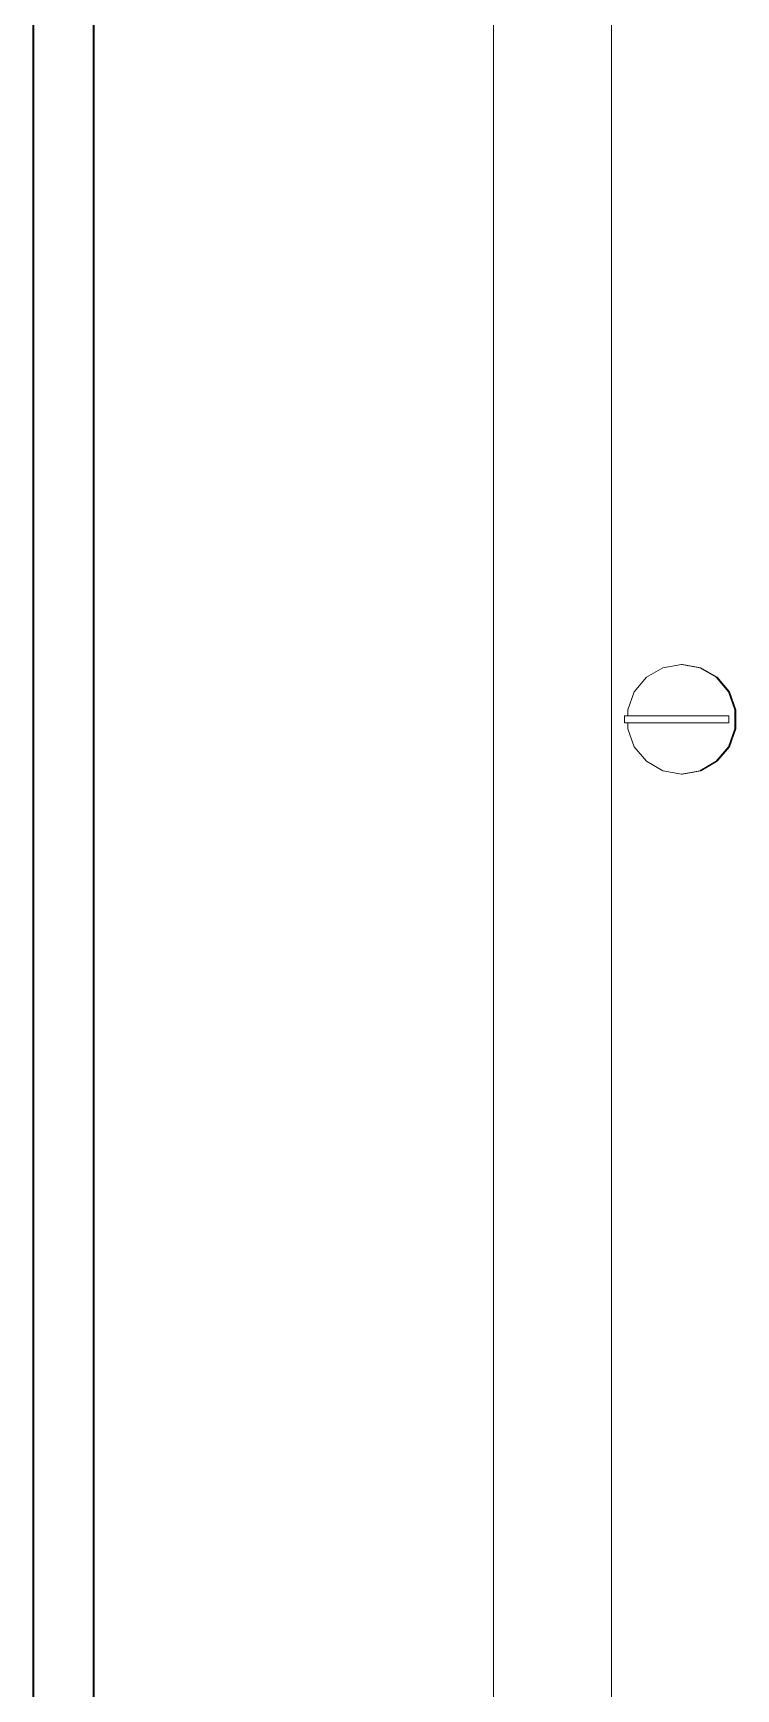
# Model space of a CAD drawing. Header units: millimetres. Extents: x -46169 to 237885, y -84465 to 18123.
# Drawn here: x 173618 to 173913, y -83639 to -82945 of the extents above; entities that cross this region are included whole.
import ezdxf

# ---------------------------------------------------------------- set-up
doc = ezdxf.new("R2010")
doc.units = ezdxf.units.MM
doc.header["$MEASUREMENT"] = 0
doc.linetypes.add('Wipeout_Contour', pattern=[1000, 0, -1000])
doc.layers.add('New_A-35-M_FFE_Sanitary', color=7, linetype='Continuous')
doc.layers.add('New_A-35-M_FFE_Sanitary_Pen_No__44', color=7, linetype='Continuous', lineweight=35, true_color=0x444444)
doc.layers.add('New_A-35-M_FFE_Sanitary_Pen_No__64', color=7, linetype='Continuous', lineweight=20, true_color=0x606060)

# ---------------------------------------------------------------- blocks, each defined once
blk = doc.blocks.new('Section Elem_195_3', base_point=(129666.67, -84332.61))
at = {"layer": 'New_A-35-M_FFE_Sanitary_Pen_No__44', "linetype": 'Continuous'}
blk.add_line((173618.33, -82132.61), (173618.33, -84302.61), dxfattribs=at)
at = {"color": 254, "linetype": 'Wipeout_Contour', "lineweight": 0, "ltscale": 3280114.798692386}
blk.add_wipeout([(173811.19, -83961.8), (173814.25, -83957.37), (173821.89, -83951.61), (173828.18, -83945.88), (173834.09, -83932.66), (173834.09, -83932.64), (173860.68, -83932.64), (173860.68, -83932.61), (173834.07, -83932.61), (173834.07, -83927.61), (173842.83, -83912.61), (173849.24, -83912.61), (173849.24, -83907.61), (173857.99, -83892.61), (173860.68, -83892.61), (173860.68, -82132.61), (173811.19, -82132.61)], dxfattribs=at).dxf.layer = 'New_A-35-M_FFE_Sanitary'
at = {"color": 254, "linetype": 'Wipeout_Contour', "lineweight": 0, "ltscale": 771111.459295}
blk.add_wipeout([(173895.42, -83216.63), (173897.74, -83210.99), (173889.95, -83209.61), (173889.67, -83215.61)], dxfattribs=at).dxf.layer = 'New_A-35-M_FFE_Sanitary'
at = {"color": 254, "linetype": 'Wipeout_Contour', "lineweight": 0, "ltscale": 771204.656927}
blk.add_wipeout([(173909.88, -83234.11), (173909.88, -83231.11), (173909.74, -83231.11), (173909.74, -83234.11)], dxfattribs=at).dxf.layer = 'New_A-35-M_FFE_Sanitary'
at = {"layer": 'New_A-35-M_FFE_Sanitary_Pen_No__64', "linetype": 'Continuous'}
blk.add_line((173860.68, -83892.61), (173860.68, -82132.61), dxfattribs=at)
at = {"color": 254, "linetype": 'Wipeout_Contour', "lineweight": 0, "ltscale": 1735684.129006303}
blk.add_wipeout([(173643.59, -84302.61), (173811.19, -84302.61), (173811.19, -83983.22), (173803.77, -83983.22), (173803.97, -83983.14), (173806.99, -83967.87), (173811.19, -83961.8), (173811.19, -82132.61), (173643.59, -82132.61)], dxfattribs=at).dxf.layer = 'New_A-35-M_FFE_Sanitary'
at = {"color": 254, "linetype": 'Wipeout_Contour', "lineweight": 0, "ltscale": 771138.435507}
blk.add_wipeout([(173900.48, -83219.58), (173904.58, -83214.99), (173897.74, -83210.99), (173895.42, -83216.63)], dxfattribs=at).dxf.layer = 'New_A-35-M_FFE_Sanitary'
at = {"color": 254, "linetype": 'Wipeout_Contour', "lineweight": 0, "ltscale": 771200.3169}
blk.add_wipeout([(173909.74, -83234.11), (173909.74, -83231.11), (173907.48, -83231.11), (173907.48, -83234.11)], dxfattribs=at).dxf.layer = 'New_A-35-M_FFE_Sanitary'
at = {"layer": 'New_A-35-M_FFE_Sanitary_Pen_No__44', "linetype": 'Continuous'}
blk.add_line((173643.59, -82132.61), (173643.59, -84302.61), dxfattribs=at)
at = {"layer": 'New_A-35-M_FFE_Sanitary_Pen_No__64', "linetype": 'Continuous'}
blk.add_line((173811.19, -83961.8), (173811.19, -82132.61), dxfattribs=at)
at = {"color": 254, "linetype": 'Wipeout_Contour', "lineweight": 0, "ltscale": 771164.720228}
blk.add_wipeout([(173904.24, -83224.11), (173909.67, -83221.11), (173904.58, -83214.99), (173900.48, -83219.58)], dxfattribs=at).dxf.layer = 'New_A-35-M_FFE_Sanitary'
at = {"color": 254, "linetype": 'Wipeout_Contour', "lineweight": 0, "ltscale": 771165.363312}
blk.add_wipeout([(173907.48, -83234.11), (173907.48, -83231.11), (173890.36, -83231.11), (173890.36, -83234.11)], dxfattribs=at).dxf.layer = 'New_A-35-M_FFE_Sanitary'
at = {"color": 254, "linetype": 'Wipeout_Contour', "lineweight": 0, "ltscale": 771187.13581}
blk.add_wipeout([(173906.24, -83229.65), (173912.37, -83228.61), (173909.67, -83221.11), (173904.24, -83224.11)], dxfattribs=at).dxf.layer = 'New_A-35-M_FFE_Sanitary'
at = {"color": 254, "linetype": 'Wipeout_Contour', "lineweight": 0, "ltscale": 771123.779275}
blk.add_wipeout([(173890.36, -83234.11), (173890.36, -83231.11), (173884.43, -83231.11), (173884.43, -83234.11)], dxfattribs=at).dxf.layer = 'New_A-35-M_FFE_Sanitary'
at = {"color": 254, "linetype": 'Wipeout_Contour', "lineweight": 0, "ltscale": 1928003.979438632}
blk.add_wipeout([(173906.24, -83231.11), (173909.74, -83231.11), (173909.88, -83231.11), (173909.88, -83234.11), (173909.74, -83234.11), (173906.24, -83234.11), (173906.24, -83235.56), (173912.37, -83236.6), (173912.37, -83228.61), (173906.24, -83229.65)], dxfattribs=at).dxf.layer = 'New_A-35-M_FFE_Sanitary'
at = {"color": 254, "linetype": 'Wipeout_Contour', "lineweight": 0, "ltscale": 771083.22071}
blk.add_wipeout([(173884.43, -83234.11), (173884.43, -83231.11), (173867.88, -83231.11), (173867.88, -83234.11)], dxfattribs=at).dxf.layer = 'New_A-35-M_FFE_Sanitary'
at = {"color": 254, "linetype": 'Wipeout_Contour', "lineweight": 0, "ltscale": 771050.317337}
blk.add_wipeout([(173867.88, -83234.11), (173867.88, -83231.11), (173866.19, -83231.11), (173866.19, -83234.11)], dxfattribs=at).dxf.layer = 'New_A-35-M_FFE_Sanitary'
at = {"color": 254, "linetype": 'Wipeout_Contour', "lineweight": 0, "ltscale": 771210.203432}
blk.add_wipeout([(173904.24, -83241.11), (173909.67, -83244.11), (173912.37, -83236.6), (173906.24, -83235.56)], dxfattribs=at).dxf.layer = 'New_A-35-M_FFE_Sanitary'
at = {"color": 254, "linetype": 'Wipeout_Contour', "lineweight": 0, "ltscale": 771208.294431}
blk.add_wipeout([(173900.48, -83245.63), (173904.58, -83250.22), (173909.67, -83244.11), (173904.24, -83241.11)], dxfattribs=at).dxf.layer = 'New_A-35-M_FFE_Sanitary'
at = {"color": 254, "linetype": 'Wipeout_Contour', "lineweight": 0, "ltscale": 771197.24319}
blk.add_wipeout([(173895.42, -83248.58), (173897.74, -83254.22), (173904.58, -83250.22), (173900.48, -83245.63)], dxfattribs=at).dxf.layer = 'New_A-35-M_FFE_Sanitary'
at = {"color": 254, "linetype": 'Wipeout_Contour', "lineweight": 0, "ltscale": 771178.409512}
blk.add_wipeout([(173889.67, -83249.61), (173889.95, -83255.61), (173897.74, -83254.22), (173895.42, -83248.58)], dxfattribs=at).dxf.layer = 'New_A-35-M_FFE_Sanitary'
at = {"color": 254, "linetype": 'Wipeout_Contour', "lineweight": 0, "ltscale": 771153.584059}
blk.add_wipeout([(173883.91, -83248.58), (173882.16, -83254.22), (173889.95, -83255.61), (173889.67, -83249.61)], dxfattribs=at).dxf.layer = 'New_A-35-M_FFE_Sanitary'
at = {"color": 254, "linetype": 'Wipeout_Contour', "lineweight": 0, "ltscale": 771126.539192}
blk.add_wipeout([(173878.85, -83245.63), (173875.32, -83250.22), (173882.16, -83254.22), (173883.91, -83248.58)], dxfattribs=at).dxf.layer = 'New_A-35-M_FFE_Sanitary'
at = {"color": 254, "linetype": 'Wipeout_Contour', "lineweight": 0, "ltscale": 771100.256164}
blk.add_wipeout([(173875.09, -83241.11), (173870.23, -83244.11), (173875.32, -83250.22), (173878.85, -83245.63)], dxfattribs=at).dxf.layer = 'New_A-35-M_FFE_Sanitary'
at = {"color": 254, "linetype": 'Wipeout_Contour', "lineweight": 0, "ltscale": 771077.840745}
blk.add_wipeout([(173873.09, -83235.56), (173867.53, -83236.6), (173870.23, -83244.11), (173875.09, -83241.11)], dxfattribs=at).dxf.layer = 'New_A-35-M_FFE_Sanitary'
at = {"color": 254, "linetype": 'Wipeout_Contour', "lineweight": 0, "ltscale": 963830.430475}
blk.add_wipeout([(173867.88, -83234.11), (173867.53, -83234.11), (173867.53, -83236.6), (173873.09, -83235.56), (173873.09, -83234.11)], dxfattribs=at).dxf.layer = 'New_A-35-M_FFE_Sanitary'
at = {"color": 254, "linetype": 'Wipeout_Contour', "lineweight": 0, "ltscale": 963821.338731}
blk.add_wipeout([(173867.53, -83231.11), (173867.88, -83231.11), (173873.09, -83231.11), (173873.09, -83229.65), (173867.53, -83228.61)], dxfattribs=at).dxf.layer = 'New_A-35-M_FFE_Sanitary'
at = {"layer": 'New_A-35-M_FFE_Sanitary_Pen_No__64', "linetype": 'Continuous'}
for p, q in [((173867.88, -83234.11), (173866.19, -83234.11)), ((173867.53, -83236.6), (173867.53, -83234.11))]:
    blk.add_line(p, q, dxfattribs=at)
at = {"color": 254, "linetype": 'Wipeout_Contour', "lineweight": 0, "ltscale": 771054.769199}
blk.add_wipeout([(173875.09, -83224.11), (173870.23, -83221.11), (173867.53, -83228.61), (173873.09, -83229.65)], dxfattribs=at).dxf.layer = 'New_A-35-M_FFE_Sanitary'
at = {"layer": 'New_A-35-M_FFE_Sanitary_Pen_No__64', "linetype": 'Continuous'}
for p, q in [((173867.53, -83231.11), (173867.53, -83228.61)), ((173867.88, -83231.11), (173866.19, -83231.11)), ((173866.19, -83234.11), (173866.19, -83231.11))]:
    blk.add_line(p, q, dxfattribs=at)
at = {"color": 254, "linetype": 'Wipeout_Contour', "lineweight": 0, "ltscale": 771056.675911}
blk.add_wipeout([(173878.85, -83219.58), (173875.32, -83214.99), (173870.23, -83221.11), (173875.09, -83224.11)], dxfattribs=at).dxf.layer = 'New_A-35-M_FFE_Sanitary'
at = {"color": 254, "linetype": 'Wipeout_Contour', "lineweight": 0, "ltscale": 771067.726166}
blk.add_wipeout([(173883.91, -83216.63), (173882.16, -83210.99), (173875.32, -83214.99), (173878.85, -83219.58)], dxfattribs=at).dxf.layer = 'New_A-35-M_FFE_Sanitary'
at = {"color": 254, "linetype": 'Wipeout_Contour', "lineweight": 0, "ltscale": 771086.631705}
blk.add_wipeout([(173889.67, -83215.61), (173889.95, -83209.61), (173882.16, -83210.99), (173883.91, -83216.63)], dxfattribs=at).dxf.layer = 'New_A-35-M_FFE_Sanitary'
at = {"color": 254, "linetype": 'Wipeout_Contour', "lineweight": 0, "ltscale": 771109.299625}
blk.add_wipeout([(173897.74, -83210.99), (173898.16, -83210.99), (173890.38, -83209.61), (173889.95, -83209.61)], dxfattribs=at).dxf.layer = 'New_A-35-M_FFE_Sanitary'
at = {"layer": 'New_A-35-M_FFE_Sanitary_Pen_No__64', "linetype": 'Continuous'}
for p, q in [((173882.16, -83210.99), (173889.95, -83209.61)), ((173889.95, -83209.61), (173890.38, -83209.61))]:
    blk.add_line(p, q, dxfattribs=at)
at = {"color": 254, "linetype": 'Wipeout_Contour', "lineweight": 0, "ltscale": 771140.346529}
blk.add_wipeout([(173904.58, -83214.99), (173905.01, -83214.99), (173898.16, -83210.99), (173897.74, -83210.99)], dxfattribs=at).dxf.layer = 'New_A-35-M_FFE_Sanitary'
at = {"layer": 'New_A-35-M_FFE_Sanitary_Pen_No__64', "linetype": 'Continuous'}
for p, q in [((173889.95, -83209.61), (173897.74, -83210.99)), ((173890.38, -83209.61), (173898.16, -83210.99))]:
    blk.add_line(p, q, dxfattribs=at)
at = {"color": 254, "linetype": 'Wipeout_Contour', "lineweight": 0, "ltscale": 771170.599647}
blk.add_wipeout([(173909.67, -83221.11), (173910.09, -83221.11), (173905.01, -83214.99), (173904.58, -83214.99)], dxfattribs=at).dxf.layer = 'New_A-35-M_FFE_Sanitary'
at = {"color": 254, "linetype": 'Wipeout_Contour', "lineweight": 0, "ltscale": 771196.410308}
blk.add_wipeout([(173912.37, -83228.61), (173912.8, -83228.61), (173910.09, -83221.11), (173909.67, -83221.11)], dxfattribs=at).dxf.layer = 'New_A-35-M_FFE_Sanitary'
at = {"color": 254, "linetype": 'Wipeout_Contour', "lineweight": 0, "ltscale": 771214.665946}
blk.add_wipeout([(173912.37, -83236.6), (173912.8, -83236.6), (173912.8, -83228.61), (173912.37, -83228.61)], dxfattribs=at).dxf.layer = 'New_A-35-M_FFE_Sanitary'
at = {"layer": 'New_A-35-M_FFE_Sanitary_Pen_No__64', "linetype": 'Continuous'}
for p, q in [((173910.09, -83221.11), (173912.8, -83228.61)), ((173909.88, -83231.11), (173909.74, -83231.11))]:
    blk.add_line(p, q, dxfattribs=at)
at = {"color": 254, "linetype": 'Wipeout_Contour', "lineweight": 0, "ltscale": 771223.165199}
blk.add_wipeout([(173909.67, -83244.11), (173910.09, -83244.11), (173912.8, -83236.6), (173912.37, -83236.6)], dxfattribs=at).dxf.layer = 'New_A-35-M_FFE_Sanitary'
at = {"layer": 'New_A-35-M_FFE_Sanitary_Pen_No__64', "linetype": 'Continuous'}
for p, q in [((173912.37, -83228.61), (173912.37, -83236.6)), ((173912.8, -83228.61), (173912.8, -83236.6)), ((173909.88, -83234.11), (173909.74, -83234.11)), ((173909.88, -83234.11), (173909.88, -83231.11))]:
    blk.add_line(p, q, dxfattribs=at)
at = {"color": 254, "linetype": 'Wipeout_Contour', "lineweight": 0, "ltscale": 771220.883285}
blk.add_wipeout([(173904.58, -83250.22), (173905.01, -83250.22), (173910.09, -83244.11), (173909.67, -83244.11)], dxfattribs=at).dxf.layer = 'New_A-35-M_FFE_Sanitary'
at = {"layer": 'New_A-35-M_FFE_Sanitary_Pen_No__64', "linetype": 'Continuous'}
blk.add_line((173912.8, -83236.6), (173910.09, -83244.11), dxfattribs=at)
at = {"color": 254, "linetype": 'Wipeout_Contour', "lineweight": 0, "ltscale": 771208.095324}
blk.add_wipeout([(173897.74, -83254.22), (173898.16, -83254.22), (173905.01, -83250.22), (173904.58, -83250.22)], dxfattribs=at).dxf.layer = 'New_A-35-M_FFE_Sanitary'
at = {"color": 254, "linetype": 'Wipeout_Contour', "lineweight": 0, "ltscale": 2313440.514600183}
blk.add_wipeout([(173890.36, -83234.11), (173873.09, -83234.11), (173873.09, -83235.56), (173875.09, -83241.11), (173878.85, -83245.63), (173883.91, -83248.58), (173889.67, -83249.61), (173895.42, -83248.58), (173900.48, -83245.63), (173904.24, -83241.11), (173906.24, -83235.56), (173906.24, -83234.11)], dxfattribs=at).dxf.layer = 'New_A-35-M_FFE_Sanitary'
at = {"color": 254, "linetype": 'Wipeout_Contour', "lineweight": 0, "ltscale": 771186.343268}
blk.add_wipeout([(173889.95, -83255.61), (173890.38, -83255.61), (173898.16, -83254.22), (173897.74, -83254.22)], dxfattribs=at).dxf.layer = 'New_A-35-M_FFE_Sanitary'
at = {"layer": 'New_A-35-M_FFE_Sanitary_Pen_No__64', "linetype": 'Continuous'}
for p, q in [((173870.23, -83244.11), (173867.53, -83236.6)), ((173912.37, -83236.6), (173909.67, -83244.11)), ((173875.32, -83250.22), (173870.23, -83244.11)), ((173909.67, -83244.11), (173904.58, -83250.22)), ((173910.09, -83244.11), (173905.01, -83250.22)), ((173882.16, -83254.22), (173875.32, -83250.22)), ((173889.95, -83255.61), (173882.16, -83254.22)), ((173897.74, -83254.22), (173889.95, -83255.61)), ((173889.95, -83255.61), (173890.38, -83255.61)), ((173898.16, -83254.22), (173890.38, -83255.61)), ((173904.58, -83250.22), (173897.74, -83254.22)), ((173905.01, -83250.22), (173898.16, -83254.22))]:
    blk.add_line(p, q, dxfattribs=at)
at = {"color": 254, "linetype": 'Wipeout_Contour', "lineweight": 0, "ltscale": 2313352.573668782}
blk.add_wipeout([(173873.09, -83231.11), (173890.36, -83231.11), (173906.24, -83231.11), (173906.24, -83229.65), (173904.24, -83224.11), (173900.48, -83219.58), (173895.42, -83216.63), (173889.67, -83215.61), (173883.91, -83216.63), (173878.85, -83219.58), (173875.09, -83224.11), (173873.09, -83229.65)], dxfattribs=at).dxf.layer = 'New_A-35-M_FFE_Sanitary'
at = {"layer": 'New_A-35-M_FFE_Sanitary_Pen_No__64', "linetype": 'Continuous'}
for p, q in [((173870.23, -83221.11), (173875.32, -83214.99)), ((173875.32, -83214.99), (173882.16, -83210.99)), ((173897.74, -83210.99), (173904.58, -83214.99)), ((173898.16, -83210.99), (173905.01, -83214.99)), ((173904.58, -83214.99), (173909.67, -83221.11)), ((173905.01, -83214.99), (173910.09, -83221.11)), ((173867.53, -83228.61), (173870.23, -83221.11)), ((173909.67, -83221.11), (173912.37, -83228.61)), ((173884.43, -83231.11), (173867.88, -83231.11)), ((173884.43, -83234.11), (173867.88, -83234.11)), ((173890.36, -83231.11), (173884.43, -83231.11)), ((173890.36, -83234.11), (173884.43, -83234.11)), ((173907.48, -83231.11), (173890.36, -83231.11)), ((173907.48, -83234.11), (173890.36, -83234.11)), ((173909.74, -83231.11), (173907.48, -83231.11)), ((173909.74, -83234.11), (173907.48, -83234.11))]:
    blk.add_line(p, q, dxfattribs=at)

msp = doc.modelspace()

# ---------------------------------------------------------------- block references
at = {"layer": 'New_A-35-M_FFE_Sanitary'}
msp.add_blockref('Section Elem_195_3', (129666.67, -84332.61), dxfattribs=at)

doc.saveas('drawing.dxf')
